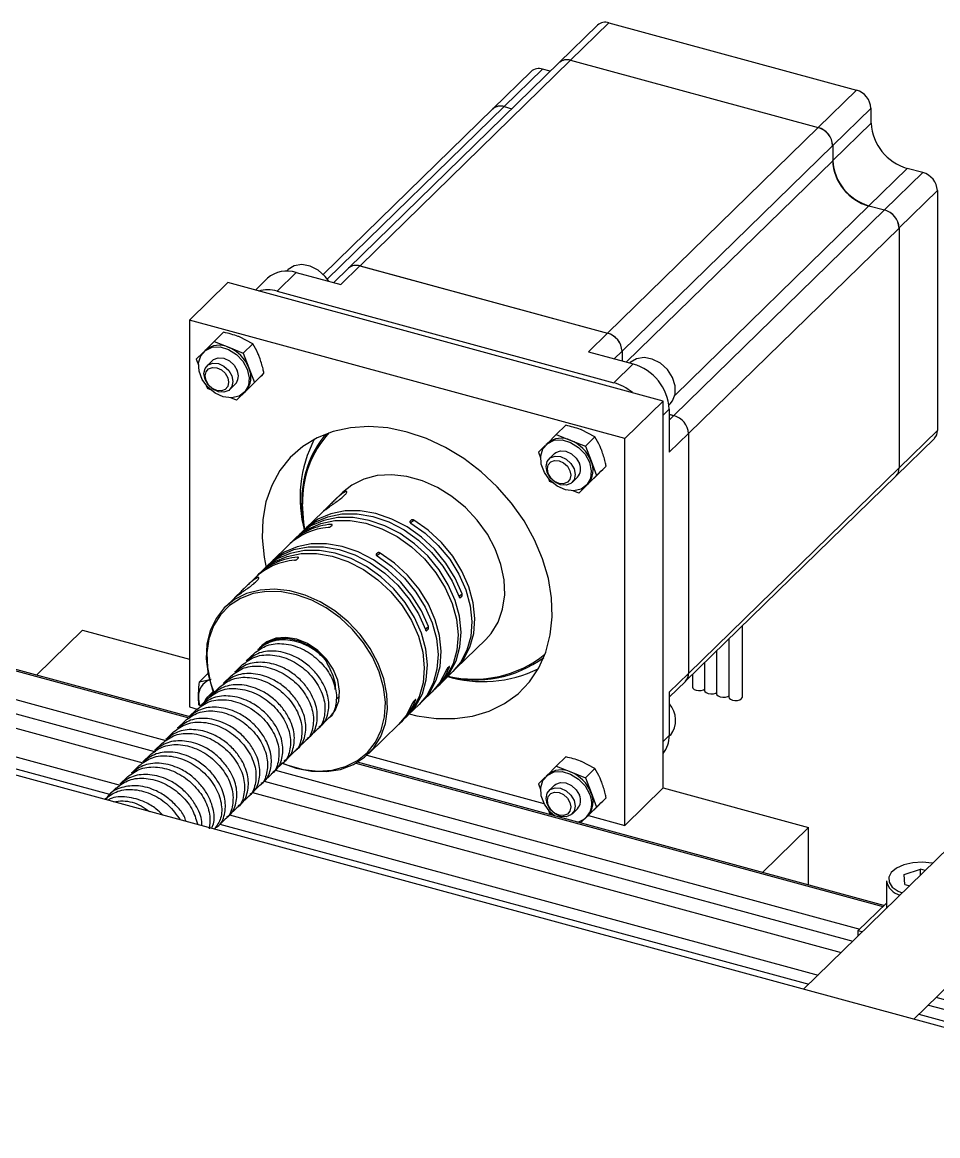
# Model space of a CAD drawing. Header units: millimetres. Extents: x 55 to 6841, y 61 to 3739.
# Drawn here: x 1578.7 to 1668, y 2839.5 to 2948 of the extents above; entities that cross this region are included whole.
import ezdxf

# ---------------------------------------------------------------- set-up
doc = ezdxf.new("R2010")
doc.units = ezdxf.units.MM
doc.header["$LTSCALE"] = 0.7
doc.layers.get('0').update_dxf_attribs({"color": 255})
doc.layers.add('DIM', color=94, linetype='Continuous', lineweight=25)

# ---------------------------------------------------------------- blocks, each defined once
blk = doc.blocks.new('X')
at = {"color": 38, "linetype": 'Continuous', "lineweight": 25, "ltscale": 2}
for p, q in [((1502.19, 2882.81), (1497.52, 2878.25)), ((1502.19, 2882.81), (1532.35, 2874.61)), ((1500.79, 2882.52), (1496.13, 2877.97)), ((1496.12, 2877.96), (1470.46, 2852.92)), ((1497.52, 2878.25), (1471.86, 2853.2)), ((1497.52, 2878.25), (1527.68, 2870.05)), ((1497.52, 2878.25), (1527.68, 2870.05)), ((1492.7, 2876.88), (1488.03, 2872.32)), ((1494.1, 2877.16), (1489.43, 2872.61)), ((1495.04, 2876.91), (1494.1, 2877.16)), ((1532.35, 2874.61), (1527.68, 2870.05)), ((1488.03, 2872.32), (1467.37, 2852.16)), ((1489.43, 2872.6), (1467.87, 2851.57)), ((1489.43, 2872.61), (1490.37, 2872.35)), ((1489.43, 2872.6), (1490.37, 2872.35)), ((1534.12, 2872.41), (1529.45, 2867.86)), ((1534.12, 2870.57), (1534.12, 2872.41)), ((1534.12, 2870.57), (1529.45, 2866.02)), ((1527.68, 2870.05), (1502.02, 2845.01)), ((1529.45, 2867.85), (1503.79, 2842.81)), ((1529.45, 2867.86), (1529.45, 2866.02)), ((1529.45, 2867.85), (1529.45, 2866.01)), ((1529.45, 2866.01), (1504.3, 2841.47)), ((1538.54, 2865.08), (1533.87, 2860.53)), ((1540.44, 2864.57), (1535.77, 2860.01)), ((1540.44, 2864.57), (1538.54, 2865.08)), ((1542.21, 2862.37), (1537.54, 2857.82)), ((1542.21, 2862.37), (1542.21, 2833.14)), ((1535.77, 2860.01), (1510.11, 2834.96)), ((1533.87, 2860.52), (1510.25, 2837.47)), ((1533.87, 2860.53), (1535.77, 2860.01)), ((1533.87, 2860.52), (1535.77, 2860.01)), ((1537.54, 2857.81), (1511.88, 2832.77)), ((1537.54, 2857.82), (1537.54, 2828.59)), ((1537.54, 2857.81), (1537.54, 2828.58)), ((1470.46, 2852.91), (1468.65, 2851.16)), ((1471.85, 2853.2), (1469.52, 2850.92)), ((1471.85, 2853.2), (1502.01, 2845)), ((1471.86, 2853.2), (1502.02, 2845.01)), ((1460.59, 2851.69), (1459.1, 2850.24)), ((1464.08, 2852.4), (1461.75, 2850.12)), ((1463.08, 2852.75), (1462.89, 2852.56)), ((1464.08, 2852.4), (1469.52, 2850.92)), ((1461.75, 2850.12), (1502.78, 2838.97)), ((1502.01, 2845), (1499.68, 2842.72)), ((1499.68, 2842.72), (1505.12, 2841.25)), ((1503.78, 2842.81), (1502.82, 2841.87)), ((1503.78, 2842.81), (1503.78, 2841.61)), ((1503.79, 2842.81), (1503.79, 2841.61)), ((1505.12, 2841.25), (1502.78, 2838.97)), ((1504.77, 2841.42), (1504.71, 2841.36)), ((1509.54, 2835.76), (1508.8, 2835.03)), ((1509.54, 2835.76), (1509.54, 2830.49)), ((1509.54, 2835.12), (1510.11, 2834.96)), ((1509.54, 2835.11), (1510.11, 2834.96)), ((1510.11, 2834.96), (1509.54, 2834.41)), ((1511.87, 2832.76), (1509.54, 2830.49)), ((1511.87, 2832.76), (1511.87, 2803.53)), ((1511.88, 2832.77), (1511.88, 2803.54)), ((1542.21, 2833.14), (1537.54, 2828.59)), ((1537.17, 2827.64), (1541.84, 2832.19)), ((1537.54, 2828.58), (1511.88, 2803.54)), ((1511.51, 2802.59), (1537.17, 2827.63)), ((1511.87, 2803.53), (1509.54, 2801.26)), ((1509.54, 2800.67), (1511.5, 2802.58)), ((1509.54, 2801.26), (1509.54, 2795.98)), ((1509.54, 2795.98), (1508.8, 2795.26)), ((1509.54, 2795.89), (1509.66, 2796.01))]:
    blk.add_line(p, q, dxfattribs=at)
at = {"color": 7, "linetype": 'Continuous', "lineweight": 25, "ltscale": 2}
for p, q in [((1451.07, 2846.6), (1455.73, 2851.16)), ((1508.8, 2836.73), (1455.73, 2851.16)), ((1451.07, 2846.6), (1451.07, 2799.46)), ((1504.13, 2832.18), (1451.07, 2846.6)), ((1453.86, 2841.66), (1453.21, 2841.02)), ((1456, 2838.15), (1456.66, 2838.8)), ((1504.13, 2832.18), (1508.8, 2836.73)), ((1508.8, 2789.59), (1508.8, 2836.73)), ((1509.51, 2836.26), (1509.66, 2836.41)), ((1504.13, 2785.03), (1504.13, 2832.18)), ((1495.55, 2830.33), (1494.9, 2829.69)), ((1497.69, 2826.82), (1498.35, 2827.47)), ((1450.99, 2798.31), (1408.64, 2809.81)), ((1432.44, 2803.35), (1438.05, 2808.82)), ((1438.05, 2808.82), (1451.07, 2805.28)), ((1518.45, 2800.68), (1518.45, 2809.36)), ((1459.78, 2806.81), (1459.4, 2806.44)), ((1462.37, 2807.94), (1462.28, 2807.85)), ((1516.79, 2807.74), (1516.79, 2800.68)), ((1458.94, 2805.99), (1458, 2805.08)), ((1515.31, 2806.3), (1515.31, 2801.08)), ((1457.54, 2804.62), (1456.6, 2803.71)), ((1513.83, 2804.86), (1513.83, 2801.48)), ((1456.14, 2803.25), (1455.2, 2802.34)), ((1512.36, 2803.42), (1512.36, 2801.89)), ((1454.74, 2801.89), (1453.8, 2800.98)), ((1453.96, 2801.34), (1453.86, 2801.25)), ((1453.34, 2800.52), (1452.4, 2799.61)), ((1453.86, 2801.25), (1453.21, 2800.61)), ((1468.89, 2800.33), (1469.36, 2800.79)), ((1451.94, 2799.15), (1451, 2798.24)), ((1451.07, 2799.46), (1452.02, 2799.2)), ((1450.54, 2797.79), (1449.6, 2796.88)), ((1467.09, 2797.17), (1468.02, 2798.08)), ((1449.14, 2796.42), (1448.2, 2795.51)), ((1465.69, 2795.81), (1466.62, 2796.72)), ((1447.74, 2795.05), (1446.8, 2794.14)), ((1464.29, 2794.44), (1465.22, 2795.35)), ((1446.34, 2793.69), (1445.4, 2792.78)), ((1462.89, 2793.07), (1463.82, 2793.98)), ((1472.7, 2793.58), (1494.27, 2787.71)), ((1444.94, 2792.32), (1444, 2791.41)), ((1461.49, 2791.71), (1462.42, 2792.62)), ((1535.7, 2775.28), (1471.54, 2792.72)), ((1443.54, 2790.96), (1442.6, 2790.04)), ((1460.09, 2790.34), (1461.02, 2791.25)), ((1442.14, 2789.59), (1441.2, 2788.68)), ((1458.69, 2788.97), (1459.62, 2789.88)), ((1495.55, 2789.92), (1494.9, 2789.28)), ((1504.13, 2785.03), (1508.8, 2789.59)), ((1508.8, 2789.59), (1526.49, 2784.78)), ((1440.74, 2788.22), (1440.72, 2788.21)), ((1457.29, 2787.61), (1458.22, 2788.52)), ((1455.89, 2786.24), (1456.82, 2787.15)), ((1497.69, 2786.42), (1498.35, 2787.06)), ((1454.49, 2784.87), (1455.42, 2785.78)), ((1499.68, 2786.24), (1504.13, 2785.03)), ((1546.94, 2785.6), (1525.9, 2765.06)), ((1526.49, 2784.78), (1520.88, 2779.31)), ((1526.49, 2777.79), (1526.49, 2784.78)), ((1539.33, 2761.41), (1555.32, 2777.01)), ((1532.56, 2772.21), (1536, 2775.57)), ((1532.56, 2771.56), (1532.56, 2772.21)), ((1532.56, 2772.21), (1533.08, 2772.07))]:
    blk.add_line(p, q, dxfattribs=at)
at = {"color": 3, "linetype": 'Continuous', "lineweight": 25, "ltscale": 2}
for p, q in [((1454.08, 2843.98), (1455.24, 2845.12)), ((1453, 2842.91), (1454.08, 2843.98)), ((1454.08, 2843.98), (1455.85, 2843.28)), ((1458.78, 2843.7), (1457.16, 2844.55)), ((1457.62, 2842.57), (1458.78, 2843.7)), ((1451.9, 2841.82), (1452.74, 2842.65)), ((1453, 2842.91), (1452.82, 2842.73)), ((1455.85, 2843.28), (1457.62, 2842.57)), ((1457.62, 2842.57), (1458.31, 2840.78)), ((1451.9, 2841.82), (1452.17, 2841.14)), ((1458.31, 2840.78), (1458.99, 2839)), ((1458.99, 2839), (1460.15, 2840.13)), ((1453.12, 2838.64), (1453.27, 2838.25)), ((1453.65, 2838.1), (1453.27, 2838.25)), ((1456.82, 2836.84), (1457.98, 2837.97)), ((1458.99, 2839), (1457.9, 2837.92)), ((1457.98, 2837.97), (1459.21, 2839.19)), ((1456.82, 2836.84), (1456.13, 2837.11)), ((1457.9, 2837.92), (1456.82, 2836.84)), ((1457.7, 2837.72), (1457.89, 2837.91)), ((1494.69, 2831.58), (1495.77, 2832.65)), ((1495.77, 2832.65), (1496.93, 2833.78)), ((1495.77, 2832.65), (1497.54, 2831.94)), ((1500.47, 2832.37), (1498.85, 2833.22)), ((1493.59, 2830.49), (1494.43, 2831.32)), ((1494.69, 2831.58), (1494.51, 2831.4)), ((1497.54, 2831.94), (1499.31, 2831.24)), ((1499.31, 2831.24), (1500.47, 2832.37)), ((1499.31, 2831.24), (1500, 2829.45)), ((1493.59, 2830.49), (1493.86, 2829.81)), ((1500, 2829.45), (1500.68, 2827.67)), ((1500.68, 2827.67), (1501.84, 2828.8)), ((1494.82, 2827.31), (1494.96, 2826.92)), ((1500.68, 2827.67), (1499.6, 2826.59)), ((1499.67, 2826.64), (1500.9, 2827.86)), ((1495.35, 2826.77), (1494.96, 2826.92)), ((1498.51, 2825.51), (1497.82, 2825.78)), ((1498.51, 2825.51), (1499.67, 2826.64)), ((1499.6, 2826.59), (1498.51, 2825.51)), ((1499.4, 2826.39), (1499.58, 2826.57)), ((1453.32, 2803.52), (1452.31, 2802.54)), ((1452.31, 2802.54), (1453.71, 2802.84)), ((1452.23, 2799.68), (1452.16, 2800.66)), ((1495.77, 2792.24), (1496.93, 2793.38)), ((1494.69, 2791.17), (1495.77, 2792.24)), ((1495.77, 2792.24), (1497.54, 2791.54)), ((1500.47, 2791.96), (1498.85, 2792.81)), ((1499.31, 2790.83), (1500.47, 2791.96)), ((1493.59, 2790.09), (1494.43, 2790.92)), ((1494.69, 2791.18), (1494.51, 2791)), ((1497.54, 2791.54), (1499.31, 2790.83)), ((1499.31, 2790.83), (1500, 2789.04)), ((1493.59, 2790.09), (1493.86, 2789.4)), ((1500, 2789.04), (1500.68, 2787.26)), ((1500.68, 2787.26), (1501.84, 2788.39)), ((1494.82, 2786.9), (1494.96, 2786.51)), ((1495.35, 2786.36), (1494.96, 2786.51)), ((1500.68, 2787.26), (1499.6, 2786.18)), ((1499.67, 2786.23), (1500.9, 2787.45)), ((1498.74, 2785.33), (1499.67, 2786.23)), ((1499.6, 2786.18), (1498.74, 2785.33)), ((1499.4, 2785.99), (1499.58, 2786.17)), ((1538.16, 2779.05), (1540.16, 2779.7)), ((1540.73, 2779.54), (1540.16, 2779.7)), ((1540.16, 2778.98), (1540.16, 2779.7)), ((1538.25, 2777.84), (1538.16, 2779.05)), ((1536, 2778.27), (1536, 2774.92)), ((1538.25, 2777.84), (1538.83, 2777.68))]:
    blk.add_line(p, q, dxfattribs=at)
at = {"color": 5, "linetype": 'Continuous', "lineweight": 25, "ltscale": 2}
blk.add_line((1576.2, 2751.39), (1284.34, 2830.71), dxfattribs=at)
at = {"color": 1, "linetype": 'Continuous', "lineweight": 25, "ltscale": 2}
for p, q in [((1469.71, 2825.58), (1468.55, 2824.45)), ((1467.32, 2823.25), (1465.23, 2821.21)), ((1467.68, 2823.58), (1467.39, 2823.31)), ((1468.36, 2821.71), (1468.43, 2821.62)), ((1478.13, 2822.25), (1477.94, 2822.07)), ((1477.97, 2821.91), (1478.41, 2822.23)), ((1464.85, 2820.84), (1464.39, 2820.39)), ((1468.26, 2821.45), (1468.45, 2821.63)), ((1463.17, 2819.21), (1461.12, 2817.2)), ((1464.01, 2820.02), (1463.55, 2819.57)), ((1464.16, 2817.44), (1464.34, 2817.62)), ((1464.25, 2817.7), (1464.33, 2817.61)), ((1474.02, 2818.24), (1473.84, 2818.06)), ((1473.87, 2817.91), (1474.3, 2818.22)), ((1460.75, 2816.84), (1460.28, 2816.38)), ((1459.07, 2815.2), (1457.81, 2813.97)), ((1459.91, 2816.02), (1459.44, 2815.56)), ((1456.59, 2812.77), (1455.43, 2811.64)), ((1456.94, 2813.11), (1456.66, 2812.84)), ((1483.9, 2812.96), (1484.3, 2813.25)), ((1484.01, 2812.77), (1484.27, 2812.97)), ((1484.08, 2812.78), (1484.27, 2812.97)), ((1479.79, 2808.95), (1480.19, 2809.25)), ((1479.9, 2808.77), (1480.16, 2808.96)), ((1479.98, 2808.78), (1480.16, 2808.96)), ((1483.53, 2804.14), (1487.17, 2807.69)), ((1482.7, 2804.36), (1482.51, 2804.18)), ((1482.68, 2804.34), (1482.73, 2804.29)), ((1481.85, 2802.5), (1483.16, 2803.77)), ((1481.01, 2801.68), (1481.48, 2802.13)), ((1478.59, 2800.35), (1478.4, 2800.17)), ((1478.57, 2800.33), (1478.62, 2800.28)), ((1479.42, 2800.13), (1480.64, 2801.31)), ((1477.74, 2798.49), (1479.05, 2799.77)), ((1472.89, 2793.75), (1476.53, 2797.31)), ((1476.9, 2797.67), (1477.37, 2798.13))]:
    blk.add_line(p, q, dxfattribs=at)
at = {"color": 133, "linetype": 'Continuous', "lineweight": 25, "ltscale": 2}
for p, q in [((1408.64, 2809.64), (1451.01, 2798.12)), ((1373.52, 2808.7), (1442.61, 2789.92)), ((1372.37, 2807.57), (1441.35, 2788.82)), ((1406.77, 2806.65), (1448.21, 2795.39)), ((1406.99, 2804.87), (1446.81, 2794.05)), ((1403.97, 2803.92), (1445.41, 2792.65)), ((1471.33, 2792.6), (1535.56, 2775.14)), ((1461.54, 2791.76), (1532.76, 2772.41)), ((1460.17, 2790.42), (1531.91, 2770.93)), ((1458.74, 2789.03), (1530.48, 2769.53)), ((1454.79, 2785.17), (1526.53, 2765.67)), ((1455.94, 2786.3), (1527.68, 2766.8)), ((1539.96, 2762.02), (1617.37, 2740.99)), ((1541.12, 2763.15), (1643.28, 2735.38))]:
    blk.add_line(p, q, dxfattribs=at)
at = {"color": 4, "linetype": 'Continuous', "lineweight": 25, "ltscale": 2}
blk.add_line((1569.7, 2756.54), (1542.05, 2764.06), dxfattribs=at)
at = {"color": 38, "linetype": 'Continuous', "lineweight": 25, "ltscale": 2, "flags": 128}
for points in [[(1468.04, 2851.32), (1467.62, 2851.89), (1466.77, 2852.66), (1465.78, 2853.17), (1464.77, 2853.36), (1463.83, 2853.22), (1463.08, 2852.76), (1463.08, 2852.75)], [(1509.66, 2836.41), (1509.94, 2836.75), (1510.27, 2837.59), (1510.27, 2838.58), (1509.94, 2839.61), (1509.32, 2840.56), (1508.46, 2841.33), (1507.47, 2841.84), (1506.46, 2842.03), (1505.53, 2841.89), (1504.78, 2841.42), (1504.77, 2841.42)]]:
    blk.add_lwpolyline(points, dxfattribs=at)
at = {"color": 3, "linetype": 'Continuous', "lineweight": 25, "ltscale": 2, "flags": 128}
for points in [[(1458.12, 2840.6), (1458.35, 2839.58), (1458.25, 2838.62), (1457.82, 2837.84), (1457.11, 2837.32), (1456.21, 2837.11), (1455.2, 2837.25), (1454.2, 2837.7), (1453.31, 2838.43), (1452.64, 2839.35), (1452.24, 2840.37), (1452.18, 2841.37), (1452.45, 2842.25), (1453.03, 2842.91), (1453.84, 2843.28), (1454.81, 2843.32), (1455.83, 2843.02), (1456.79, 2842.42), (1457.58, 2841.58), (1458.12, 2840.6)], [(1499.81, 2829.27), (1500.04, 2828.24), (1499.94, 2827.29), (1499.51, 2826.51), (1498.8, 2825.99), (1497.9, 2825.78), (1496.89, 2825.91), (1495.89, 2826.37), (1495, 2827.1), (1494.33, 2828.02), (1493.94, 2829.04), (1493.87, 2830.04), (1494.14, 2830.92), (1494.72, 2831.58), (1495.53, 2831.95), (1496.5, 2831.99), (1497.52, 2831.69), (1498.48, 2831.09), (1499.27, 2830.25), (1499.81, 2829.27)], [(1495.55, 2786.19), (1495, 2786.69), (1494.33, 2787.61), (1493.94, 2788.63), (1493.87, 2789.64), (1494.14, 2790.51), (1494.72, 2791.17), (1495.53, 2791.54), (1496.5, 2791.58), (1497.52, 2791.28), (1498.48, 2790.68), (1499.27, 2789.85), (1499.81, 2788.86), (1499.81, 2788.86)], [(1541.63, 2780.42), (1541.57, 2780.43), (1540.39, 2780.54), (1539.21, 2780.47), (1538.12, 2780.23), (1537.21, 2779.83), (1536.58, 2779.31), (1536.27, 2778.71), (1536.32, 2778.1), (1536.71, 2777.52), (1537.42, 2777.03), (1537.93, 2776.8)]]:
    blk.add_lwpolyline(points, dxfattribs=at)
at = {"color": 7, "linetype": 'Continuous', "lineweight": 25, "ltscale": 2, "flags": 128}
for points in [[(1452.83, 2840.07), (1452.97, 2840.69), (1453.35, 2841.14), (1453.93, 2841.35), (1454.6, 2841.3), (1455.28, 2840.99), (1455.85, 2840.46), (1456.24, 2839.8), (1456.37, 2839.11), (1456.24, 2838.49), (1455.85, 2838.03), (1455.28, 2837.82), (1454.6, 2837.87), (1453.93, 2838.19), (1453.35, 2838.71), (1452.97, 2839.37), (1452.83, 2840.07)], [(1453, 2839.8), (1453.1, 2840.29), (1453.41, 2840.66), (1453.88, 2840.83), (1454.42, 2840.79), (1454.97, 2840.54), (1455.43, 2840.11), (1455.74, 2839.58), (1455.84, 2839.02), (1455.74, 2838.52), (1455.43, 2838.16), (1454.97, 2837.99), (1454.42, 2838.03), (1453.88, 2838.28), (1453.41, 2838.71), (1453.1, 2839.24), (1453, 2839.8)], [(1453.86, 2841.66), (1454.01, 2841.78), (1454.58, 2842), (1455.26, 2841.94), (1455.94, 2841.63), (1456.51, 2841.1), (1456.89, 2840.44)], [(1477.6, 2832.96), (1475.24, 2833.45), (1472.93, 2833.62), (1470.69, 2833.48), (1468.59, 2833.02), (1466.64, 2832.25), (1464.88, 2831.19), (1463.36, 2829.86), (1462.09, 2828.27), (1461.09, 2826.46), (1460.39, 2824.47), (1460, 2822.32), (1459.92, 2820.05), (1460.16, 2817.71), (1460.42, 2816.41)], [(1477.83, 2798.61), (1478.78, 2798.39), (1481.12, 2798.06), (1483.4, 2798.05), (1485.58, 2798.35), (1487.61, 2798.96), (1489.46, 2799.88), (1491.11, 2801.08), (1492.51, 2802.54), (1493.64, 2804.24), (1494.49, 2806.15), (1495.04, 2808.23), (1495.28, 2810.44), (1495.2, 2812.75), (1494.81, 2815.11), (1494.11, 2817.49), (1493.11, 2819.84), (1491.84, 2822.12), (1490.31, 2824.28), (1488.56, 2826.29), (1486.61, 2828.12), (1484.5, 2829.72), (1482.27, 2831.08), (1479.96, 2832.17), (1477.6, 2832.96)], [(1494.52, 2828.74), (1494.66, 2829.36), (1495.04, 2829.81), (1495.62, 2830.02), (1496.29, 2829.97), (1496.97, 2829.65), (1497.54, 2829.13), (1497.93, 2828.47), (1498.06, 2827.77), (1497.93, 2827.15), (1497.54, 2826.7), (1496.97, 2826.49), (1496.29, 2826.54), (1495.62, 2826.86), (1495.04, 2827.38), (1494.66, 2828.04), (1494.52, 2828.74)], [(1495.55, 2830.33), (1495.7, 2830.45), (1496.27, 2830.66), (1496.95, 2830.61), (1497.63, 2830.3), (1498.2, 2829.77), (1498.59, 2829.11)], [(1494.69, 2828.46), (1494.8, 2828.96), (1495.1, 2829.33), (1495.57, 2829.5), (1496.11, 2829.46), (1496.66, 2829.2), (1497.12, 2828.78), (1497.43, 2828.25), (1497.54, 2827.69), (1497.43, 2827.19), (1497.12, 2826.83), (1496.66, 2826.65), (1496.11, 2826.7), (1495.57, 2826.95), (1495.1, 2827.38), (1494.8, 2827.91), (1494.69, 2828.46)], [(1465.08, 2821.06), (1464.92, 2822.05), (1464.76, 2824.31)], [(1465.14, 2821.11), (1465, 2821.93), (1464.85, 2824.17)], [(1459.78, 2806.81), (1460.61, 2807.41), (1461.72, 2807.78), (1462.96, 2807.84), (1464.26, 2807.57), (1465.54, 2807), (1466.73, 2806.16), (1467.75, 2805.1)], [(1467.76, 2805.29), (1466.7, 2806.36), (1465.47, 2807.19), (1464.15, 2807.73), (1462.83, 2807.94), (1461.59, 2807.83), (1460.5, 2807.38), (1459.87, 2806.9)], [(1468.26, 2798.31), (1468.83, 2799.05), (1469.26, 2800.15), (1469.37, 2801.4), (1469.14, 2802.74), (1468.59, 2804.06), (1467.76, 2805.29)], [(1512.36, 2801.89), (1512.39, 2801.76), (1512.55, 2801.61), (1512.8, 2801.51), (1513.11, 2801.46), (1513.43, 2801.48), (1513.72, 2801.56), (1513.83, 2801.62)], [(1513.83, 2801.48), (1513.87, 2801.36), (1514.02, 2801.21), (1514.28, 2801.11), (1514.59, 2801.06), (1514.91, 2801.08), (1515.19, 2801.15), (1515.31, 2801.22)], [(1515.31, 2801.08), (1515.35, 2800.96), (1515.5, 2800.81), (1515.75, 2800.7), (1516.06, 2800.66), (1516.39, 2800.67), (1516.67, 2800.75), (1516.79, 2800.81)], [(1516.79, 2800.68), (1516.82, 2800.55), (1516.98, 2800.41), (1517.23, 2800.3), (1517.54, 2800.26), (1517.86, 2800.27), (1518.15, 2800.35), (1518.35, 2800.48)], [(1518.35, 2800.48), (1518.44, 2800.64), (1518.45, 2800.68)], [(1494.52, 2788.33), (1494.66, 2788.95), (1495.04, 2789.4), (1495.62, 2789.62), (1496.29, 2789.56), (1496.97, 2789.25), (1497.54, 2788.72), (1497.93, 2788.06), (1498.06, 2787.37), (1497.93, 2786.75), (1497.54, 2786.3), (1496.97, 2786.08), (1496.29, 2786.13), (1495.62, 2786.45), (1495.04, 2786.98), (1494.66, 2787.64), (1494.52, 2788.33)], [(1495.55, 2789.92), (1495.7, 2790.04), (1496.27, 2790.26), (1496.95, 2790.2), (1497.63, 2789.89), (1498.2, 2789.36), (1498.59, 2788.7)], [(1494.69, 2788.06), (1494.8, 2788.56), (1495.1, 2788.92), (1495.57, 2789.09), (1496.11, 2789.05), (1496.66, 2788.8), (1497.12, 2788.37), (1497.43, 2787.84), (1497.54, 2787.28), (1497.43, 2786.78), (1497.12, 2786.42), (1496.66, 2786.25), (1496.11, 2786.29), (1495.57, 2786.54), (1495.1, 2786.97), (1494.8, 2787.5), (1494.69, 2788.06)]]:
    blk.add_lwpolyline(points, dxfattribs=at)
at = {"color": 1, "linetype": 'Continuous', "lineweight": 25, "ltscale": 2, "flags": 128}
for points in [[(1486.14, 2822.23), (1484.69, 2823.78), (1483.06, 2825.12), (1481.29, 2826.21), (1479.45, 2827.03), (1477.57, 2827.55), (1475.72, 2827.76), (1473.95, 2827.65), (1472.31, 2827.22), (1470.84, 2826.48), (1469.71, 2825.58)], [(1484.3, 2813.25), (1483.46, 2815.17), (1482.33, 2816.99), (1480.95, 2818.67), (1479.35, 2820.15), (1477.59, 2821.4), (1475.72, 2822.36), (1473.8, 2823.02), (1471.88, 2823.35), (1470.03, 2823.35), (1468.29, 2823), (1466.73, 2822.33), (1465.38, 2821.36), (1465.08, 2821.06)], [(1464.01, 2820.02), (1464.16, 2820.17), (1465.5, 2821.14), (1467.07, 2821.82), (1468.8, 2822.16), (1470.66, 2822.17), (1472.57, 2821.84), (1474.5, 2821.18), (1476.37, 2820.22), (1478.13, 2818.98), (1479.72, 2817.49), (1481.11, 2815.82), (1482.24, 2813.99), (1483.08, 2812.08), (1483.6, 2810.14), (1483.8, 2808.23), (1483.66, 2806.4), (1483.19, 2804.72), (1482.4, 2803.23), (1481.48, 2802.13)], [(1481.66, 2802.32), (1481.69, 2802.34), (1482.77, 2803.59), (1483.56, 2805.08), (1484.03, 2806.77), (1484.17, 2808.59), (1483.98, 2810.51), (1483.45, 2812.45), (1482.61, 2814.36), (1481.48, 2816.18), (1480.1, 2817.86), (1478.5, 2819.34), (1476.74, 2820.58), (1474.87, 2821.55), (1472.95, 2822.2), (1471.03, 2822.53), (1469.17, 2822.53), (1467.44, 2822.18), (1465.88, 2821.51), (1464.54, 2820.53), (1464.2, 2820.2)], [(1464.85, 2820.84), (1465.01, 2820.99), (1466.35, 2821.97), (1467.92, 2822.64), (1469.65, 2822.98), (1471.51, 2822.99), (1473.43, 2822.66), (1475.35, 2822), (1477.22, 2821.03), (1478.98, 2819.79), (1480.57, 2818.3), (1481.96, 2816.62), (1483.08, 2814.8), (1483.92, 2812.89)], [(1478.04, 2821.87), (1479.8, 2820.63), (1481.39, 2819.14), (1482.78, 2817.47), (1483.91, 2815.65), (1484.75, 2813.74), (1485.28, 2811.79), (1485.48, 2809.88), (1485.34, 2808.06), (1484.87, 2806.37), (1484.08, 2804.88), (1483.16, 2803.77)], [(1483.34, 2803.96), (1483.37, 2803.99), (1484.46, 2805.24), (1485.24, 2806.73), (1485.71, 2808.42), (1485.85, 2810.25), (1485.66, 2812.16), (1485.13, 2814.1), (1484.28, 2816.01), (1483.15, 2817.83), (1481.77, 2819.51), (1480.17, 2820.99), (1478.41, 2822.23)], [(1487.17, 2807.69), (1487.82, 2808.41), (1488.67, 2809.8), (1489.23, 2811.38), (1489.48, 2813.11), (1489.41, 2814.95), (1489.03, 2816.83), (1488.34, 2818.71), (1487.37, 2820.53), (1486.14, 2822.23)], [(1460.75, 2816.84), (1460.9, 2816.98), (1462.25, 2817.96), (1463.81, 2818.63), (1465.55, 2818.97), (1467.4, 2818.98), (1469.32, 2818.65), (1471.24, 2817.99), (1473.11, 2817.02), (1474.87, 2815.78), (1476.47, 2814.29), (1477.85, 2812.61), (1478.98, 2810.79), (1479.82, 2808.88)], [(1480.19, 2809.25), (1479.35, 2811.16), (1478.22, 2812.98), (1476.84, 2814.66), (1475.25, 2816.14), (1473.49, 2817.39), (1471.62, 2818.35), (1469.69, 2819.01), (1467.78, 2819.34), (1465.92, 2819.34), (1464.18, 2818.99), (1462.62, 2818.33), (1461.28, 2817.35), (1460.86, 2816.93)], [(1459.91, 2816.02), (1460.06, 2816.16), (1461.4, 2817.14), (1462.96, 2817.81), (1464.69, 2818.15), (1466.55, 2818.16), (1468.47, 2817.83), (1470.39, 2817.17), (1472.26, 2816.21), (1474.02, 2814.97), (1475.62, 2813.48), (1477, 2811.81), (1478.13, 2809.99), (1478.97, 2808.07), (1479.5, 2806.13), (1479.69, 2804.22), (1479.55, 2802.39), (1479.08, 2800.71), (1478.29, 2799.22), (1477.37, 2798.13)], [(1477.55, 2798.31), (1477.58, 2798.33), (1478.66, 2799.59), (1479.45, 2801.08), (1479.93, 2802.76), (1480.07, 2804.59), (1479.87, 2806.5), (1479.34, 2808.44), (1478.5, 2810.35), (1477.37, 2812.17), (1475.99, 2813.85), (1474.39, 2815.33), (1472.63, 2816.57), (1470.76, 2817.54), (1468.84, 2818.2), (1466.92, 2818.52), (1465.07, 2818.52), (1463.33, 2818.17), (1461.77, 2817.5), (1460.43, 2816.52), (1460.1, 2816.2)], [(1473.93, 2817.86), (1475.69, 2816.62), (1477.29, 2815.14), (1478.67, 2813.46), (1479.8, 2811.64), (1480.65, 2809.73), (1481.17, 2807.79), (1481.37, 2805.87), (1481.23, 2804.05), (1480.76, 2802.36), (1479.98, 2800.87), (1479.05, 2799.77)], [(1479.23, 2799.95), (1479.27, 2799.98), (1480.35, 2801.23), (1481.14, 2802.73), (1481.61, 2804.41), (1481.75, 2806.24), (1481.55, 2808.15), (1481.02, 2810.09), (1480.18, 2812), (1479.05, 2813.82), (1477.66, 2815.5), (1476.06, 2816.98), (1474.3, 2818.22)], [(1471.86, 2808.29), (1470.41, 2809.84), (1468.78, 2811.18), (1467.01, 2812.27), (1465.17, 2813.09), (1463.29, 2813.62), (1461.44, 2813.82), (1459.67, 2813.71), (1458.03, 2813.28), (1456.56, 2812.55), (1455.31, 2811.53), (1454.32, 2810.26), (1453.61, 2808.77), (1453.2, 2807.1), (1453.11, 2805.31), (1453.34, 2803.45), (1453.87, 2801.56), (1454.02, 2801.19)], [(1462.52, 2792.59), (1463.07, 2792.38), (1464.92, 2791.86), (1466.74, 2791.66), (1468.48, 2791.77), (1470.1, 2792.19), (1471.54, 2792.92), (1472.77, 2793.92), (1473.75, 2795.17), (1474.45, 2796.64), (1474.85, 2798.27), (1474.94, 2800.03), (1474.71, 2801.87), (1474.18, 2803.73), (1473.36, 2805.55), (1472.28, 2807.29), (1470.95, 2808.9), (1469.43, 2810.32), (1467.75, 2811.52), (1465.97, 2812.47), (1464.13, 2813.13), (1462.29, 2813.49), (1460.51, 2813.54), (1458.82, 2813.27), (1457.28, 2812.69), (1455.94, 2811.83), (1454.84, 2810.7), (1454, 2809.34), (1453.45, 2807.78), (1453.2, 2806.07), (1453.27, 2804.27), (1453.64, 2802.42), (1454.05, 2801.22)], [(1462.26, 2792.66), (1464.09, 2792), (1465.96, 2791.64), (1467.78, 2791.59), (1469.49, 2791.86), (1471.05, 2792.45), (1472.41, 2793.33), (1473.54, 2794.47), (1474.39, 2795.86), (1474.95, 2797.44), (1475.2, 2799.18), (1475.13, 2801.01), (1474.75, 2802.89), (1474.06, 2804.77), (1473.09, 2806.59), (1471.86, 2808.29)], [(1482.36, 2803.92), (1481.57, 2802.43), (1480.64, 2801.31)], [(1478.25, 2799.91), (1477.46, 2798.42), (1476.53, 2797.31)]]:
    blk.add_lwpolyline(points, dxfattribs=at)
at = {"color": 38, "linetype": 'Continuous', "lineweight": 25, "ltscale": 2}
for centre, radius, start, end in [((1501.73, 2881.47), 1.41, 71.1228, 131.7873), ((1497.07, 2876.89), 1.43, 71.5838, 131.3262), ((1497.07, 2876.89), 1.43, 71.5838, 131.3262), ((1493.64, 2875.83), 1.41, 71.1228, 131.7873), ((1531.69, 2872.27), 2.43, 3.3916, 74.3338), ((1488.97, 2871.24), 1.43, 71.5838, 131.3262), ((1488.98, 2871.25), 1.43, 71.5838, 131.3262), ((1540.18, 2870.93), 6.07, 183.3916, 254.3338), ((1527.02, 2867.71), 2.43, 3.3916, 74.3338), ((1527.03, 2867.72), 2.43, 3.3916, 74.3338), ((1535.53, 2866.39), 6.13, 183.3916, 254.3338), ((1535.51, 2866.38), 6.07, 183.3916, 254.3338), ((1535.51, 2866.37), 6.07, 183.3916, 254.3338), ((1539.78, 2862.23), 2.43, 3.3916, 74.3338), ((1535.11, 2857.67), 2.43, 3.3916, 74.3338), ((1535.12, 2857.67), 2.43, 3.3916, 74.3338), ((1471.41, 2851.84), 1.43, 71.5838, 131.3262), ((1471.4, 2851.84), 1.43, 71.5838, 131.3262), ((1462.95, 2849), 3.58, 71.5838, 131.3262), ((1460.6, 2846.22), 4.07, 73.5496, 105.7766), ((1501.36, 2842.66), 2.43, 3.3916, 74.3338), ((1501.36, 2842.67), 2.43, 3.3916, 74.3338), ((1503.48, 2835.4), 6.07, 3.3916, 74.3338), ((1501.15, 2833.23), 5.97, 49.3427, 74.1255), ((1509.45, 2832.62), 2.43, 3.3916, 74.3338), ((1509.45, 2832.62), 2.43, 3.3916, 74.3338), ((1540.92, 2833.1), 1.29, 315.3545, 1.9113), ((1536.25, 2828.54), 1.29, 315.3545, 1.9113), ((1536.25, 2828.54), 1.29, 315.3545, 1.9113), ((1510.58, 2803.49), 1.29, 315.3545, 1.9113), ((1510.59, 2803.5), 1.29, 315.3545, 1.9113), ((1507.31, 2797.86), 3, 321.7996, 41.8599), ((1506.22, 2795.9), 3.32, 320.9567, 1.3777)]:
    blk.add_arc(centre, radius, start, end, dxfattribs=at)
at = {"color": 3, "linetype": 'Continuous', "lineweight": 25, "ltscale": 2}
for centre, radius, start, end in [((1454.7, 2840.92), 2.62, 64.0529, 130.7747), ((1454.15, 2839.15), 4.46, 21.501, 67.6543), ((1455.91, 2839.66), 2.65, 318.8413, 25.1524), ((1496.39, 2829.59), 2.62, 64.0529, 130.7747), ((1495.84, 2827.82), 4.46, 21.501, 67.6543), ((1497.6, 2828.33), 2.65, 318.8413, 25.1524), ((1454.33, 2800.77), 2.16, 112.5592, 182.7802), ((1455.53, 2800.69), 3.36, 180.4907, 198.7172), ((1496.39, 2789.18), 2.62, 64.0529, 130.7747), ((1495.84, 2787.41), 4.46, 21.501, 67.6543), ((1497.74, 2787.72), 2.37, 284.9626, 28.8414), ((1497.6, 2787.92), 2.65, 318.8413, 25.1524), ((1538.19, 2778.71), 2.24, 191.3077, 256.0495)]:
    blk.add_arc(centre, radius, start, end, dxfattribs=at)
at = {"color": 7, "linetype": 'Continuous', "lineweight": 25, "ltscale": 2}
for centre, radius, start, end in [((1455.55, 2839.79), 1.49, 317.8622, 25.7322), ((1477.26, 2824.67), 12.5, 139.9772, 181.649), ((1477.13, 2824.54), 12.29, 137.478, 181.7227), ((1479.93, 2824.97), 15.38, 152.4981, 195.3573), ((1497.25, 2828.46), 1.49, 317.8622, 25.7322), ((1485.93, 2816.75), 13.99, 255.3724, 306.4691), ((1485.8, 2816.52), 13.67, 256.4277, 308.9364), ((1486.8, 2817.99), 15.44, 253.3428, 296.022), ((1454.04, 2799.76), 1.19, 100.9126, 163.835), ((1497.25, 2788.06), 1.49, 317.8622, 25.7322)]:
    blk.add_arc(centre, radius, start, end, dxfattribs=at)
at = {"color": 1, "linetype": 'Continuous', "lineweight": 25, "ltscale": 2}
for centre, radius, start, end in [((1468.92, 2813.97), 7.76, 94.1524, 135.7566), ((1468.55, 2813.58), 7.78, 94.1933, 133.737), ((1464.81, 2809.96), 7.76, 94.1524, 135.7566), ((1464.45, 2809.57), 7.78, 94.1933, 133.737), ((1475.87, 2806.94), 7.36, 312.3184, 338.8605), ((1471.76, 2802.93), 7.36, 312.3184, 338.8605)]:
    blk.add_arc(centre, radius, start, end, dxfattribs=at)
at = {"color": 3, "linetype": 'Continuous', "lineweight": 25, "ltscale": 2}
for points, knots in [([(1457.16, 2844.55), (1457.11, 2844.57), (1456.51, 2844.8), (1455.85, 2844.97), (1455.24, 2845.12)], [0, 0, 0, 0, 0.0701742, 1, 1, 1, 1]), ([(1459.61, 2842.06), (1459.55, 2842.22), (1459.31, 2842.81), (1459, 2843.33), (1458.78, 2843.7)], [0, 0, 0, 0, 0.268634, 1, 1, 1, 1]), ([(1460.15, 2840.13), (1460.12, 2840.3), (1459.98, 2840.97), (1459.77, 2841.59), (1459.61, 2842.06)], [0, 0, 0, 0, 0.257551, 1, 1, 1, 1]), ([(1459.21, 2839.19), (1459.24, 2839.22), (1459.6, 2839.58), (1459.89, 2839.86), (1460.15, 2840.13)], [0, 0, 0, 0, 0.070174, 1, 1, 1, 1]), ([(1498.85, 2833.22), (1498.81, 2833.24), (1498.21, 2833.47), (1497.54, 2833.63), (1496.93, 2833.78)], [0, 0, 0, 0, 0.0701742, 1, 1, 1, 1]), ([(1501.3, 2830.73), (1501.24, 2830.89), (1501, 2831.48), (1500.7, 2832), (1500.47, 2832.37)], [0, 0, 0, 0, 0.268634, 1, 1, 1, 1]), ([(1501.84, 2828.8), (1501.81, 2828.97), (1501.67, 2829.64), (1501.46, 2830.26), (1501.3, 2830.73)], [0, 0, 0, 0, 0.257551, 1, 1, 1, 1]), ([(1500.9, 2827.86), (1500.93, 2827.89), (1501.29, 2828.25), (1501.58, 2828.53), (1501.84, 2828.8)], [0, 0, 0, 0, 0.070174, 1, 1, 1, 1]), ([(1452.16, 2800.66), (1452.17, 2800.82), (1452.18, 2801.42), (1452.25, 2802.06), (1452.31, 2802.54)], [0, 0, 0, 0, 0.268634, 1, 1, 1, 1]), ([(1498.85, 2792.81), (1498.81, 2792.83), (1498.21, 2793.07), (1497.54, 2793.23), (1496.93, 2793.38)], [0, 0, 0, 0, 0.0701742, 1, 1, 1, 1]), ([(1501.3, 2790.32), (1501.24, 2790.48), (1501, 2791.08), (1500.7, 2791.59), (1500.47, 2791.96)], [0, 0, 0, 0, 0.268634, 1, 1, 1, 1]), ([(1501.84, 2788.39), (1501.81, 2788.56), (1501.67, 2789.23), (1501.46, 2789.86), (1501.3, 2790.32)], [0, 0, 0, 0, 0.257551, 1, 1, 1, 1]), ([(1500.9, 2787.45), (1500.93, 2787.48), (1501.29, 2787.84), (1501.58, 2788.13), (1501.84, 2788.39)], [0, 0, 0, 0, 0.070174, 1, 1, 1, 1])]:
    blk.add_open_spline(points, degree=3, knots=knots, dxfattribs=at)
at = {"color": 1, "linetype": 'Continuous', "lineweight": 25, "ltscale": 2}
for points, knots in [([(1467.32, 2823.25), (1467.31, 2823.25), (1467.29, 2823.22), (1467.35, 2823.27), (1467.48, 2823.37), (1467.77, 2823.6), (1468.19, 2823.89), (1468.59, 2824.17), (1469.01, 2824.48), (1469.54, 2824.86), (1469.82, 2825.12), (1469.97, 2825.25)], [0, 0, 0, 0, 0.02488, 0.11494, 0.198229, 0.344111, 0.489444, 0.57205, 0.662445, 0.829232, 1, 1, 1, 1]), ([(1470.25, 2825.7), (1470.22, 2825.71), (1470.16, 2825.73), (1469.93, 2825.62), (1469.61, 2825.4), (1469.21, 2825.07), (1468.78, 2824.67), (1468.36, 2824.26), (1467.97, 2823.88), (1467.77, 2823.68), (1467.68, 2823.58)], [0, 0, 0, 0, 0.122867, 0.238828, 0.358637, 0.487432, 0.6152, 0.742842, 0.872061, 1, 1, 1, 1]), ([(1469.97, 2825.25), (1470.07, 2825.36), (1470.27, 2825.57), (1470.26, 2825.66), (1470.25, 2825.7)], [0, 0, 0, 0, 0.498887, 1, 1, 1, 1]), ([(1468.45, 2821.63), (1468.46, 2821.64), (1468.47, 2821.65), (1468.47, 2821.67), (1468.47, 2821.68), (1468.46, 2821.7), (1468.42, 2821.71), (1468.38, 2821.71), (1468.36, 2821.71)], [0, 0, 0, 0, 0.127394, 0.252521, 0.376705, 0.500819, 0.749405, 1, 1, 1, 1]), ([(1477.94, 2822.07), (1477.94, 2822.06), (1477.93, 2822.05), (1477.92, 2822.02), (1477.92, 2822), (1477.94, 2821.96), (1477.97, 2821.91), (1478.01, 2821.88), (1478.04, 2821.87)], [0, 0, 0, 0, 0.127394, 0.252521, 0.376705, 0.500819, 0.749405, 1, 1, 1, 1]), ([(1478.41, 2822.23), (1478.38, 2822.24), (1478.34, 2822.27), (1478.27, 2822.28), (1478.22, 2822.28), (1478.18, 2822.28), (1478.15, 2822.27), (1478.14, 2822.26), (1478.13, 2822.25)], [0, 0, 0, 0, 0.250166, 0.498735, 0.622936, 0.747237, 0.872491, 1, 1, 1, 1]), ([(1467.99, 2821.34), (1468.01, 2821.35), (1468.06, 2821.35), (1468.13, 2821.37), (1468.18, 2821.39), (1468.21, 2821.41), (1468.24, 2821.43), (1468.26, 2821.44), (1468.26, 2821.45)], [0, 0, 0, 0, 0.250166, 0.498735, 0.622936, 0.747237, 0.872491, 1, 1, 1, 1]), ([(1464.34, 2817.62), (1464.35, 2817.63), (1464.36, 2817.64), (1464.37, 2817.66), (1464.36, 2817.67), (1464.35, 2817.69), (1464.32, 2817.7), (1464.27, 2817.7), (1464.25, 2817.7)], [0, 0, 0, 0, 0.127394, 0.252521, 0.376705, 0.500819, 0.749405, 1, 1, 1, 1]), ([(1473.84, 2818.06), (1473.83, 2818.05), (1473.82, 2818.04), (1473.81, 2818.01), (1473.81, 2817.99), (1473.83, 2817.95), (1473.86, 2817.9), (1473.91, 2817.87), (1473.93, 2817.86)], [0, 0, 0, 0, 0.127394, 0.252521, 0.376705, 0.500819, 0.749405, 1, 1, 1, 1]), ([(1474.3, 2818.22), (1474.28, 2818.23), (1474.23, 2818.26), (1474.16, 2818.27), (1474.11, 2818.28), (1474.08, 2818.27), (1474.04, 2818.26), (1474.03, 2818.25), (1474.02, 2818.24)], [0, 0, 0, 0, 0.250166, 0.4987352, 0.6229356, 0.7472374, 0.8724913, 1, 1, 1, 1]), ([(1463.88, 2817.33), (1463.9, 2817.34), (1463.95, 2817.34), (1464.02, 2817.37), (1464.07, 2817.39), (1464.1, 2817.4), (1464.13, 2817.42), (1464.15, 2817.44), (1464.16, 2817.44)], [0, 0, 0, 0, 0.250166, 0.498735, 0.622936, 0.747237, 0.872491, 1, 1, 1, 1]), ([(1459.52, 2815.22), (1459.49, 2815.23), (1459.43, 2815.25), (1459.2, 2815.14), (1458.87, 2814.92), (1458.47, 2814.59), (1458.04, 2814.2), (1457.62, 2813.79), (1457.24, 2813.4), (1457.04, 2813.2), (1456.94, 2813.11)], [0, 0, 0, 0, 0.122867, 0.238828, 0.358637, 0.487432, 0.6152, 0.742842, 0.872061, 1, 1, 1, 1]), ([(1459.23, 2814.77), (1459.33, 2814.88), (1459.54, 2815.09), (1459.52, 2815.18), (1459.52, 2815.22)], [0, 0, 0, 0, 0.498887, 1, 1, 1, 1]), ([(1456.59, 2812.77), (1456.58, 2812.77), (1456.56, 2812.75), (1456.61, 2812.8), (1456.74, 2812.9), (1457.04, 2813.12), (1457.46, 2813.42), (1457.85, 2813.7), (1458.28, 2814), (1458.81, 2814.39), (1459.09, 2814.64), (1459.23, 2814.77)], [0, 0, 0, 0, 0.02488, 0.11494, 0.198229, 0.344111, 0.489444, 0.57205, 0.662445, 0.829232, 1, 1, 1, 1]), ([(1483.92, 2812.89), (1483.93, 2812.87), (1483.95, 2812.82), (1483.99, 2812.78), (1484.02, 2812.77), (1484.04, 2812.76), (1484.06, 2812.77), (1484.08, 2812.78), (1484.08, 2812.78)], [0, 0, 0, 0, 0.250166, 0.498735, 0.622936, 0.747237, 0.872491, 1, 1, 1, 1]), ([(1484.27, 2812.97), (1484.28, 2812.97), (1484.29, 2812.99), (1484.3, 2813.02), (1484.31, 2813.05), (1484.32, 2813.11), (1484.32, 2813.18), (1484.3, 2813.23), (1484.3, 2813.25)], [0, 0, 0, 0, 0.127394, 0.252521, 0.376705, 0.500819, 0.749405, 1, 1, 1, 1]), ([(1479.82, 2808.88), (1479.83, 2808.86), (1479.85, 2808.81), (1479.88, 2808.77), (1479.91, 2808.76), (1479.93, 2808.75), (1479.96, 2808.76), (1479.97, 2808.77), (1479.98, 2808.78)], [0, 0, 0, 0, 0.250166, 0.498735, 0.622936, 0.747237, 0.872491, 1, 1, 1, 1]), ([(1480.16, 2808.96), (1480.17, 2808.96), (1480.18, 2808.98), (1480.2, 2809.01), (1480.21, 2809.05), (1480.21, 2809.1), (1480.21, 2809.17), (1480.2, 2809.22), (1480.19, 2809.25)], [0, 0, 0, 0, 0.127394, 0.252521, 0.376705, 0.500819, 0.749405, 1, 1, 1, 1]), ([(1482.51, 2804.18), (1482.5, 2804.17), (1482.49, 2804.15), (1482.47, 2804.13), (1482.45, 2804.09), (1482.42, 2804.05), (1482.38, 2803.99), (1482.36, 2803.94), (1482.36, 2803.92)], [0, 0, 0, 0, 0.127394, 0.252521, 0.376705, 0.500819, 0.749405, 1, 1, 1, 1]), ([(1482.73, 2804.29), (1482.74, 2804.3), (1482.75, 2804.34), (1482.75, 2804.37), (1482.74, 2804.38), (1482.73, 2804.38), (1482.72, 2804.38), (1482.7, 2804.36), (1482.7, 2804.36)], [0, 0, 0, 0, 0.250166, 0.4987352, 0.6229356, 0.7472374, 0.8724913, 1, 1, 1, 1]), ([(1478.4, 2800.17), (1478.4, 2800.16), (1478.38, 2800.15), (1478.36, 2800.12), (1478.34, 2800.09), (1478.31, 2800.04), (1478.28, 2799.98), (1478.26, 2799.93), (1478.25, 2799.91)], [0, 0, 0, 0, 0.127394, 0.252521, 0.376705, 0.500819, 0.749405, 1, 1, 1, 1]), ([(1478.62, 2800.28), (1478.63, 2800.3), (1478.64, 2800.33), (1478.64, 2800.36), (1478.63, 2800.37), (1478.62, 2800.37), (1478.61, 2800.37), (1478.6, 2800.36), (1478.59, 2800.35)], [0, 0, 0, 0, 0.250166, 0.498735, 0.622936, 0.747237, 0.872491, 1, 1, 1, 1])]:
    blk.add_open_spline(points, degree=3, knots=knots, dxfattribs=at)
at = {"color": 7, "linetype": 'Continuous', "lineweight": 25, "ltscale": 2}
for points, knots in [([(1458.94, 2805.98), (1459.45, 2806.36), (1460.46, 2807.11), (1462.59, 2807.28), (1464.79, 2806.67), (1466.78, 2805.32), (1468.27, 2803.49), (1469.06, 2801.42), (1468.95, 2799.54), (1468.53, 2798.37), (1468.02, 2798.09), (1468.02, 2798.09)], [0, 0, 0, 0, 0.122706, 0.246791, 0.374159, 0.496452, 0.622706, 0.748961, 0.871254, 0.998622, 1, 1, 1, 1]), ([(1467.75, 2805.1), (1467.38, 2805.47), (1466.64, 2806.22), (1465.03, 2807.19), (1463.06, 2807.73), (1460.93, 2807.57), (1459.91, 2806.81), (1459.41, 2806.44)], [0, 0, 0, 0, 0.155566, 0.310724, 0.545362, 0.77395, 1, 1, 1, 1]), ([(1457.54, 2804.62), (1458.05, 2804.99), (1459.06, 2805.75), (1461.19, 2805.91), (1463.39, 2805.31), (1465.38, 2803.95), (1466.87, 2802.12), (1467.66, 2800.06), (1467.55, 2798.18), (1467.13, 2797), (1466.62, 2796.72), (1466.62, 2796.72)], [0, 0, 0, 0, 0.122706, 0.246791, 0.374159, 0.496452, 0.622706, 0.748961, 0.871254, 0.998622, 1, 1, 1, 1]), ([(1466.82, 2797.03), (1466.91, 2797.08), (1467.53, 2797.39), (1468.03, 2798.62), (1468.13, 2800.51), (1467.43, 2802.33), (1466.38, 2803.77), (1465.22, 2804.85), (1463.63, 2805.82), (1461.66, 2806.37), (1459.53, 2806.2), (1458.51, 2805.45), (1458.01, 2805.07)], [0, 0, 0, 0, 0.02354, 0.147973, 0.267447, 0.390791, 0.469682, 0.552181, 0.634464, 0.758897, 0.880122, 1, 1, 1, 1]), ([(1456.14, 2803.25), (1456.65, 2803.63), (1457.66, 2804.38), (1459.79, 2804.54), (1461.99, 2803.94), (1463.98, 2802.58), (1465.47, 2800.75), (1466.26, 2798.69), (1466.15, 2796.81), (1465.73, 2795.64), (1465.22, 2795.36), (1465.22, 2795.35)], [0, 0, 0, 0, 0.122706, 0.246791, 0.374159, 0.496452, 0.622706, 0.748961, 0.871254, 0.998622, 1, 1, 1, 1]), ([(1465.42, 2795.66), (1465.51, 2795.71), (1466.13, 2796.02), (1466.63, 2797.25), (1466.73, 2799.15), (1466.03, 2800.96), (1464.98, 2802.41), (1463.82, 2803.48), (1462.23, 2804.46), (1460.26, 2805), (1458.13, 2804.84), (1457.11, 2804.08), (1456.61, 2803.71)], [0, 0, 0, 0, 0.02354, 0.147973, 0.267447, 0.390791, 0.469682, 0.552181, 0.634464, 0.758897, 0.880122, 1, 1, 1, 1]), ([(1467.75, 2805.1), (1467.75, 2805.1), (1467.75, 2805.09), (1467.74, 2805.09), (1467.74, 2805.06), (1467.75, 2804.98), (1467.9, 2804.65), (1468.4, 2803.65), (1468.89, 2802.48), (1468.8, 2801.68), (1468.79, 2801.57)], [0, 0, 0, 0, 0.000976, 0.004433, 0.009774, 0.022895, 0.075238, 0.282123, 0.901828, 1, 1, 1, 1]), ([(1454.74, 2801.88), (1455.25, 2802.26), (1456.26, 2803.01), (1458.39, 2803.18), (1460.59, 2802.57), (1462.58, 2801.22), (1464.07, 2799.39), (1464.86, 2797.32), (1464.75, 2795.44), (1464.33, 2794.27), (1463.82, 2793.99), (1463.82, 2793.99)], [0, 0, 0, 0, 0.122706, 0.246791, 0.374159, 0.496452, 0.622706, 0.748961, 0.871254, 0.998622, 1, 1, 1, 1]), ([(1464.02, 2794.29), (1464.11, 2794.34), (1464.73, 2794.65), (1465.23, 2795.89), (1465.33, 2797.78), (1464.63, 2799.59), (1463.58, 2801.04), (1462.42, 2802.12), (1460.83, 2803.09), (1458.86, 2803.63), (1456.73, 2803.47), (1455.71, 2802.71), (1455.21, 2802.34)], [0, 0, 0, 0, 0.02354, 0.147973, 0.267447, 0.390791, 0.469682, 0.552181, 0.634464, 0.758897, 0.880122, 1, 1, 1, 1]), ([(1453.34, 2800.52), (1453.85, 2800.89), (1454.86, 2801.65), (1456.99, 2801.81), (1459.19, 2801.21), (1461.18, 2799.85), (1462.67, 2798.02), (1463.46, 2795.96), (1463.35, 2794.08), (1462.93, 2792.9), (1462.42, 2792.62), (1462.42, 2792.62)], [0, 0, 0, 0, 0.122706, 0.246791, 0.374159, 0.496452, 0.622706, 0.748961, 0.871254, 0.998622, 1, 1, 1, 1]), ([(1462.62, 2792.93), (1462.71, 2792.98), (1463.33, 2793.29), (1463.83, 2794.52), (1463.93, 2796.41), (1463.23, 2798.23), (1462.18, 2799.67), (1461.02, 2800.75), (1459.43, 2801.72), (1457.46, 2802.27), (1455.33, 2802.1), (1454.31, 2801.35), (1453.81, 2800.97)], [0, 0, 0, 0, 0.02354, 0.147973, 0.267447, 0.390791, 0.469682, 0.552181, 0.634464, 0.758897, 0.880122, 1, 1, 1, 1]), ([(1451.94, 2799.15), (1452.45, 2799.53), (1453.46, 2800.28), (1455.59, 2800.44), (1457.79, 2799.84), (1459.78, 2798.48), (1461.27, 2796.65), (1462.06, 2794.59), (1461.95, 2792.71), (1461.53, 2791.54), (1461.02, 2791.26), (1461.02, 2791.25)], [0, 0, 0, 0, 0.122706, 0.246791, 0.374159, 0.496452, 0.622706, 0.748961, 0.871254, 0.998622, 1, 1, 1, 1]), ([(1461.22, 2791.56), (1461.31, 2791.61), (1461.92, 2791.92), (1462.43, 2793.15), (1462.53, 2795.05), (1461.83, 2796.86), (1460.78, 2798.31), (1459.62, 2799.38), (1458.03, 2800.36), (1456.06, 2800.9), (1453.93, 2800.74), (1452.91, 2799.98), (1452.41, 2799.61)], [0, 0, 0, 0, 0.02354, 0.147973, 0.267447, 0.390791, 0.469682, 0.552181, 0.634464, 0.758897, 0.880122, 1, 1, 1, 1]), ([(1450.54, 2797.78), (1451.05, 2798.16), (1452.06, 2798.91), (1454.19, 2799.08), (1456.39, 2798.47), (1458.38, 2797.12), (1459.87, 2795.29), (1460.66, 2793.22), (1460.55, 2791.35), (1460.13, 2790.17), (1459.62, 2789.89), (1459.62, 2789.89)], [0, 0, 0, 0, 0.122706, 0.246791, 0.374159, 0.496452, 0.622706, 0.748961, 0.871254, 0.998622, 1, 1, 1, 1]), ([(1459.82, 2790.19), (1459.91, 2790.24), (1460.52, 2790.55), (1461.03, 2791.79), (1461.13, 2793.68), (1460.43, 2795.49), (1459.38, 2796.94), (1458.22, 2798.02), (1456.63, 2798.99), (1454.66, 2799.53), (1452.53, 2799.37), (1451.51, 2798.61), (1451.01, 2798.24)], [0, 0, 0, 0, 0.02354, 0.147973, 0.267447, 0.390791, 0.469682, 0.552181, 0.634464, 0.758897, 0.880122, 1, 1, 1, 1]), ([(1449.14, 2796.42), (1449.65, 2796.79), (1450.66, 2797.55), (1452.79, 2797.71), (1454.99, 2797.11), (1456.98, 2795.75), (1458.47, 2793.92), (1459.26, 2791.86), (1459.15, 2789.98), (1458.73, 2788.8), (1458.22, 2788.52), (1458.22, 2788.52)], [0, 0, 0, 0, 0.122706, 0.246791, 0.374159, 0.496452, 0.622706, 0.748961, 0.871254, 0.998622, 1, 1, 1, 1]), ([(1458.42, 2788.83), (1458.51, 2788.88), (1459.12, 2789.19), (1459.63, 2790.42), (1459.73, 2792.32), (1459.03, 2794.13), (1457.98, 2795.58), (1456.82, 2796.65), (1455.23, 2797.62), (1453.26, 2798.17), (1451.13, 2798), (1450.11, 2797.25), (1449.61, 2796.87)], [0, 0, 0, 0, 0.02354, 0.147973, 0.267447, 0.390791, 0.469682, 0.552181, 0.634464, 0.758897, 0.880122, 1, 1, 1, 1]), ([(1447.74, 2795.05), (1448.25, 2795.43), (1449.26, 2796.18), (1451.39, 2796.34), (1453.59, 2795.74), (1455.58, 2794.38), (1457.07, 2792.55), (1457.86, 2790.49), (1457.75, 2788.61), (1457.33, 2787.44), (1456.82, 2787.16), (1456.82, 2787.15)], [0, 0, 0, 0, 0.1227065, 0.2467912, 0.3741594, 0.4964518, 0.6227065, 0.7489612, 0.8712535, 0.9986217, 1, 1, 1, 1]), ([(1457.02, 2787.46), (1457.11, 2787.51), (1457.72, 2787.82), (1458.23, 2789.05), (1458.33, 2790.95), (1457.63, 2792.76), (1456.58, 2794.21), (1455.42, 2795.28), (1453.83, 2796.26), (1451.86, 2796.8), (1449.73, 2796.64), (1448.71, 2795.88), (1448.21, 2795.51)], [0, 0, 0, 0, 0.02354, 0.147973, 0.267447, 0.390791, 0.469682, 0.552181, 0.634464, 0.758897, 0.880122, 1, 1, 1, 1]), ([(1446.34, 2793.68), (1446.85, 2794.06), (1447.86, 2794.81), (1449.99, 2794.98), (1452.19, 2794.37), (1454.18, 2793.02), (1455.67, 2791.19), (1456.46, 2789.12), (1456.35, 2787.25), (1455.93, 2786.07), (1455.42, 2785.79), (1455.42, 2785.79)], [0, 0, 0, 0, 0.122706, 0.246791, 0.374159, 0.496452, 0.622706, 0.748961, 0.871254, 0.998622, 1, 1, 1, 1]), ([(1455.62, 2786.1), (1455.71, 2786.14), (1456.32, 2786.45), (1456.83, 2787.69), (1456.93, 2789.58), (1456.23, 2791.39), (1455.18, 2792.84), (1454.02, 2793.92), (1452.43, 2794.89), (1450.46, 2795.43), (1448.33, 2795.27), (1447.31, 2794.51), (1446.81, 2794.14)], [0, 0, 0, 0, 0.02354, 0.147973, 0.267447, 0.390791, 0.469682, 0.552181, 0.634464, 0.758897, 0.880122, 1, 1, 1, 1]), ([(1444.94, 2792.32), (1445.45, 2792.69), (1446.46, 2793.45), (1448.59, 2793.61), (1450.79, 2793.01), (1452.78, 2791.65), (1454.28, 2789.81), (1455.04, 2787.78), (1455.03, 2785.86), (1454.41, 2784.99), (1454.11, 2784.57)], [0, 0, 0, 0, 0.124368, 0.250133, 0.379226, 0.503174, 0.631139, 0.759103, 0.883052, 1, 1, 1, 1]), ([(1454.22, 2784.73), (1454.31, 2784.78), (1454.92, 2785.09), (1455.43, 2786.32), (1455.53, 2788.22), (1454.83, 2790.03), (1453.78, 2791.48), (1452.62, 2792.55), (1451.03, 2793.52), (1449.06, 2794.07), (1446.93, 2793.9), (1445.91, 2793.15), (1445.41, 2792.77)], [0, 0, 0, 0, 0.02354, 0.147973, 0.267447, 0.390791, 0.469682, 0.552181, 0.634464, 0.758897, 0.880122, 1, 1, 1, 1]), ([(1443.54, 2790.95), (1444.05, 2791.33), (1445.06, 2792.08), (1447.19, 2792.25), (1449.39, 2791.64), (1451.38, 2790.28), (1452.87, 2788.46), (1453.68, 2786.4), (1453.54, 2785.19), (1453.47, 2784.6)], [0, 0, 0, 0, 0.141358, 0.284303, 0.431032, 0.571912, 0.717358, 0.862803, 1, 1, 1, 1]), ([(1453.74, 2784.67), (1453.81, 2784.78), (1454.17, 2785.36), (1454.08, 2786.89), (1453.44, 2788.66), (1452.38, 2790.11), (1451.22, 2791.18), (1449.63, 2792.16), (1447.66, 2792.7), (1445.53, 2792.54), (1444.51, 2791.78), (1444.01, 2791.41)], [0, 0, 0, 0, 0.032327, 0.168017, 0.308103, 0.397701, 0.491398, 0.58485, 0.726172, 0.863851, 1, 1, 1, 1]), ([(1442.14, 2789.58), (1442.65, 2789.96), (1443.66, 2790.71), (1445.79, 2790.88), (1447.99, 2790.27), (1449.97, 2788.92), (1451.47, 2787.14), (1451.86, 2785.85), (1452.04, 2785.23)], [0, 0, 0, 0, 0.1666208, 0.3351132, 0.5080641, 0.6741226, 0.8455615, 1, 1, 1, 1]), ([(1452.57, 2784.99), (1452.58, 2785.16), (1452.63, 2785.95), (1452.01, 2787.3), (1450.98, 2788.74), (1449.82, 2789.82), (1448.23, 2790.79), (1446.26, 2791.33), (1444.13, 2791.17), (1443.11, 2790.42), (1442.61, 2790.04)], [0, 0, 0, 0, 0.042382, 0.203622, 0.30675, 0.414596, 0.52216, 0.684822, 0.843291, 1, 1, 1, 1]), ([(1440.74, 2788.22), (1441.25, 2788.59), (1442.26, 2789.35), (1444.39, 2789.51), (1446.58, 2788.91), (1448.6, 2787.57), (1449.49, 2786.33), (1449.94, 2785.71)], [0, 0, 0, 0, 0.197575, 0.39737, 0.602452, 0.79936, 1, 1, 1, 1]), ([(1450.66, 2785.51), (1450.59, 2785.72), (1450.38, 2786.37), (1449.56, 2787.37), (1448.43, 2788.45), (1446.83, 2789.42), (1444.84, 2789.98), (1442.78, 2789.75), (1441.38, 2789.07), (1440.98, 2788.34), (1440.88, 2788.17)], [0, 0, 0, 0, 0.056121, 0.171115, 0.291369, 0.411309, 0.592687, 0.769389, 0.946092, 1, 1, 1, 1]), ([(1447.81, 2786.28), (1447.54, 2786.55), (1446.91, 2787.18), (1445.42, 2788.06), (1443.48, 2788.57), (1441.85, 2788.56), (1441.22, 2788.16), (1441.13, 2788.1)], [0, 0, 0, 0, 0.142545, 0.344396, 0.649645, 0.947024, 1, 1, 1, 1]), ([(1441.82, 2787.9), (1442.2, 2787.96), (1443.26, 2788.13), (1444.89, 2787.68), (1445.86, 2786.97), (1446.19, 2786.72)], [0, 0, 0, 0, 0.269537, 0.753365, 1, 1, 1, 1])]:
    blk.add_open_spline(points, degree=3, knots=knots, dxfattribs=at)

msp = doc.modelspace()

# ---------------------------------------------------------------- block references
at = {"layer": 'DIM', "xscale": 0.8, "yscale": 0.8, "zscale": 0.8}
msp.add_blockref('X', (434.154, 641.738), dxfattribs=at)

doc.saveas('drawing.dxf')
